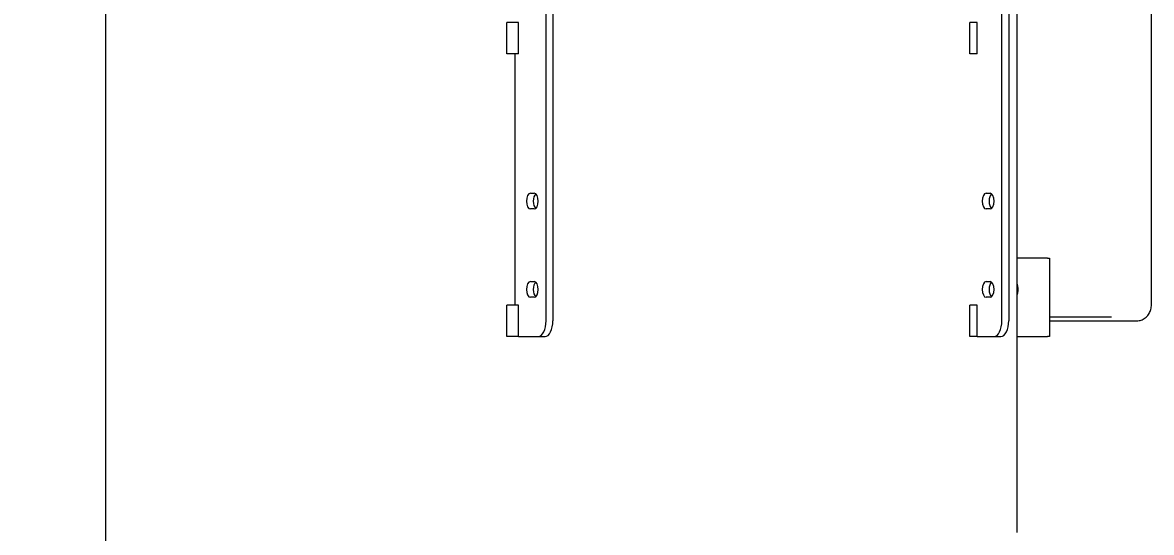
# Model space of a CAD drawing. Header units: inches. Extents: x 12 to 318, y 5 to 204.
# Drawn here: x 37.38 to 73.31, y 52.8 to 69.04 of the extents above; entities that cross this region are included whole.
import ezdxf

# ---------------------------------------------------------------- set-up
doc = ezdxf.new("R2010")
doc.units = ezdxf.units.IN
doc.header["$LTSCALE"] = 9.5
doc.header["$MEASUREMENT"] = 0
doc.layers.add('Dimension', color=7, linetype='Continuous', lineweight=25)
doc.layers.add('Visible', color=7, linetype='Continuous', lineweight=18)
doc.styles.add('Standard D-E', font='arial.ttf')
doc.dimstyles.new('in [mm] D-E NeptuneBenson', dxfattribs={"dimscale": 9.5, "dimtxt": 0.15, "dimasz": 0.098425, "dimexe": 0.125, "dimexo": 0.063, "dimgap": 0.031496, "dimtad": 0, "dimtih": 1, "dimtoh": 1, "dimdec": 4, "dimzin": 3, "dimdsep": 46, "dimlunit": 5, "dimtxsty": 'Standard D-E', "dimcen": 0.09, "dimdle": 0.393701, "dimclrd": 256, "dimclre": 256, "dimclrt": 256, "dimadec": 1, "dimazin": 1, "dimtfac": 1, "dimtofl": 0, "dimtmove": 0, "dimatfit": 3, "dimfxl": 1, "dimfrac": 1, "dimtolj": 1, "dimtzin": 4, "dimlwd": -1, "dimlwe": -1, "dimarcsym": 0})

# ---------------------------------------------------------------- blocks, each defined once
blk = doc.blocks.new('*D25')
at = {"layer": 'Defpoints', "color": 0, "transparency": 16777216}
for p in [(20.489, 93.01), (38.125, 93.01), (38.531, 29.18)]:
    blk.add_point(p, dxfattribs=at)
at = {"layer": 'Dimension', "transparency": 16777216}
for p, q in [((37.526, 93.01), (19.301, 93.01)), ((20.489, 92.075), (20.489, 64.075)), ((20.489, 30.115), (20.489, 58.115)), ((37.932, 29.18), (19.301, 29.18))]:
    blk.add_line(p, q, dxfattribs=at)
for points in [[(20.333, 92.075), (20.644, 92.075), (20.489, 93.01)], [(20.333, 30.115), (20.644, 30.115), (20.489, 29.18)]]:
    blk.add_solid(points, dxfattribs=at)
at = {"layer": 'Dimension', "transparency": 16777216, "char_height": 1.425, "attachment_point": 5, "style": 'Standard D-E'}
for s, insert in [('\\A1; 63{\\H1x;\\S13#16;} in', (20.489, 62.862)), ('\\A1;[1621.3 mm]', (20.489, 59.882))]:
    blk.add_mtext(s, dxfattribs=dict(at, insert=insert))

msp = doc.modelspace()

# ---------------------------------------------------------------- linework, layer by layer
at = {"layer": 'Visible'}
for p, q in [((54.042265, 59.539912), (54.042265, 88.289912)), ((54.258771, 88.289912), (54.258771, 59.539912)), ((68.54819, 59.539912), (68.54819, 88.289912)), ((68.764697, 88.289912), (68.764697, 59.539912)), ((40.029811, 41.554489), (40.029811, 83.789912)), ((73.306657, 60.039912), (73.306657, 76.789912)), ((69.029811, 52.800829), (69.029811, 75.933475)), ((53.167265, 69.039912), (52.793814, 69.039912)), ((52.793814, 68.039912), (52.793814, 69.039912)), ((53.167265, 68.039912), (53.167265, 69.039912)), ((67.76164, 69.039912), (67.52777, 69.039912)), ((67.52777, 68.039912), (67.52777, 69.039912)), ((67.76164, 68.039912), (67.76164, 69.039912)), ((53.167265, 68.039912), (52.793814, 68.039912)), ((53.042265, 68.039912), (53.042265, 60.039912)), ((67.76164, 68.039912), (67.52777, 68.039912)), ((53.542265, 63.602412), (53.667265, 63.602412)), ((68.04819, 63.602412), (68.17319, 63.602412)), ((53.667265, 63.102412), (53.542265, 63.102412)), ((68.17319, 63.102412), (68.04819, 63.102412)), ((70.003004, 61.539912), (69.029811, 61.539912)), ((70.003004, 61.539912), (70.061618, 61.539912)), ((70.061618, 61.539912), (70.061618, 59.039912)), ((53.542265, 60.789912), (53.667265, 60.789912)), ((68.04819, 60.789912), (68.17319, 60.789912)), ((53.167265, 60.039912), (52.793814, 60.039912)), ((52.793814, 59.039912), (52.793814, 60.039912)), ((53.167265, 59.039912), (53.167265, 60.039912)), ((53.667265, 60.289912), (53.542265, 60.289912)), ((67.76164, 60.039912), (67.52777, 60.039912)), ((67.52777, 59.039912), (67.52777, 60.039912)), ((67.76164, 59.039912), (67.76164, 60.039912)), ((68.17319, 60.289912), (68.04819, 60.289912)), ((70.061618, 59.664912), (72.032138, 59.664912)), ((70.061618, 59.539912), (72.197498, 59.539912)), ((72.197498, 59.539912), (72.447559, 59.539912)), ((72.447559, 59.539912), (72.707212, 59.539912)), ((72.707212, 59.539912), (72.840151, 59.539912)), ((53.167265, 59.039912), (52.793814, 59.039912)), ((53.167265, 59.039912), (53.792265, 59.039912)), ((53.792265, 59.039912), (54.008771, 59.039912)), ((67.76164, 59.039912), (67.52777, 59.039912)), ((67.76164, 59.039912), (68.29819, 59.039912)), ((68.29819, 59.039912), (68.514697, 59.039912)), ((69.029811, 59.039912), (70.003004, 59.039912)), ((70.061618, 59.039912), (70.003004, 59.039912))]:
    msp.add_line(p, q, dxfattribs=at)
for centre, major_axis, start_param, end_param in [((53.542265, 63.352412), (0, -0.25), 3.141592654, 6.283185307), ((53.667265, 63.352412), (0, 0.25), 3.141592654, 6.283185307), ((68.04819, 63.352412), (0, -0.25), 3.141592654, 6.283185307), ((68.17319, 63.352412), (0, 0.25), 3.141592654, 6.283185307), ((53.758771, 63.352412), (0, 0.25), 0.374734433, 2.766858221), ((68.264697, 63.352412), (0, 0.25), 0.374734433, 2.766858221), ((53.542265, 60.539912), (0, -0.25), 3.141592654, 6.283185307), ((53.758771, 60.539912), (0, 0.25), 0.374734433, 2.766858221), ((53.667265, 60.539912), (0, 0.25), 3.141592654, 6.283185307), ((68.04819, 60.539912), (0, -0.25), 3.141592654, 6.283185307), ((68.264697, 60.539912), (0, 0.25), 0.374734433, 2.766858221), ((68.17319, 60.539912), (0, 0.25), 3.141592654, 6.283185307), ((68.913212, 60.539912), (0, 0.281), 4.780533907, 5.304291465), ((68.913212, 60.539912), (0, 0.281), 4.120486496, 4.780533907), ((53.792265, 59.539912), (0, -0.5), 0, 1.570796327), ((54.008771, 59.539912), (0, -0.5), 0, 1.570796327), ((68.29819, 59.539912), (0, -0.5), 0, 1.570796327), ((68.514697, 59.539912), (0, -0.5), 0, 1.570796327)]:
    msp.add_ellipse(centre, major_axis=major_axis, ratio=0.5, start_param=start_param, end_param=end_param, dxfattribs=at)
for points, weights in [([(69.029811, 60.707599), (69.051008, 60.628733), (69.053386, 60.559046)], [1.00525638969, 1.03511402613, 1]), ([(69.037174, 60.397187), (69.033868, 60.38601), (69.029811, 60.37544)], [1, 1.00849921298, 1.01319197579]), ([(69.053386, 60.559046), (69.05595, 60.483927), (69.037174, 60.397187)], [1, 1.0379548493, 1])]:
    msp.add_rational_spline(points, weights, degree=2, dxfattribs=at)
msp.add_open_spline([(72.840151, 59.539912), (72.888225, 59.539912), (72.936252, 59.547968), (73.02754, 59.578907), (73.070619, 59.602057), (73.149083, 59.661112), (73.183885, 59.697633), (73.241137, 59.778793), (73.263448, 59.82354), (73.294721, 59.916809), (73.303704, 59.96535), (73.306452, 60.022734), (73.306657, 60.031323), (73.306657, 60.039912)], degree=3, knots=[1.570796327, 1.570796327, 1.570796327, 1.570796327, 1.85628195, 1.85628195, 2.148446526, 2.148446526, 2.458040774, 2.458040774, 2.77220004, 2.77220004, 3.086359305, 3.086359305, 3.141592654, 3.141592654, 3.141592654, 3.141592654], dxfattribs=at)

# ---------------------------------------------------------------- dimensions: what is measured, and where the dimension line sits
at = {"layer": 'Dimension'}
dim = msp.add_linear_dim(base=(20.488659, 93.009912), p1=(38.530687, 29.179912), p2=(38.124811, 93.009912), angle=90, text=' <> in\\X[1621.3 mm]', dimstyle='in [mm] D-E NeptuneBenson', override={"dimgap": 0.031496, "dimdec": 4, "dimpost": '', "dimtol": 0, "dimlim": 0, "dimtp": 0, "dimtm": 0, "dimtdec": 2, "dimatfit": 1}, dxfattribs=at)
dim.commit()
dim.dimension.update_dxf_attribs({"geometry": '*D25', "text_midpoint": (20.488659, 61.094912), "dimtype": 160})

doc.saveas('drawing.dxf')
